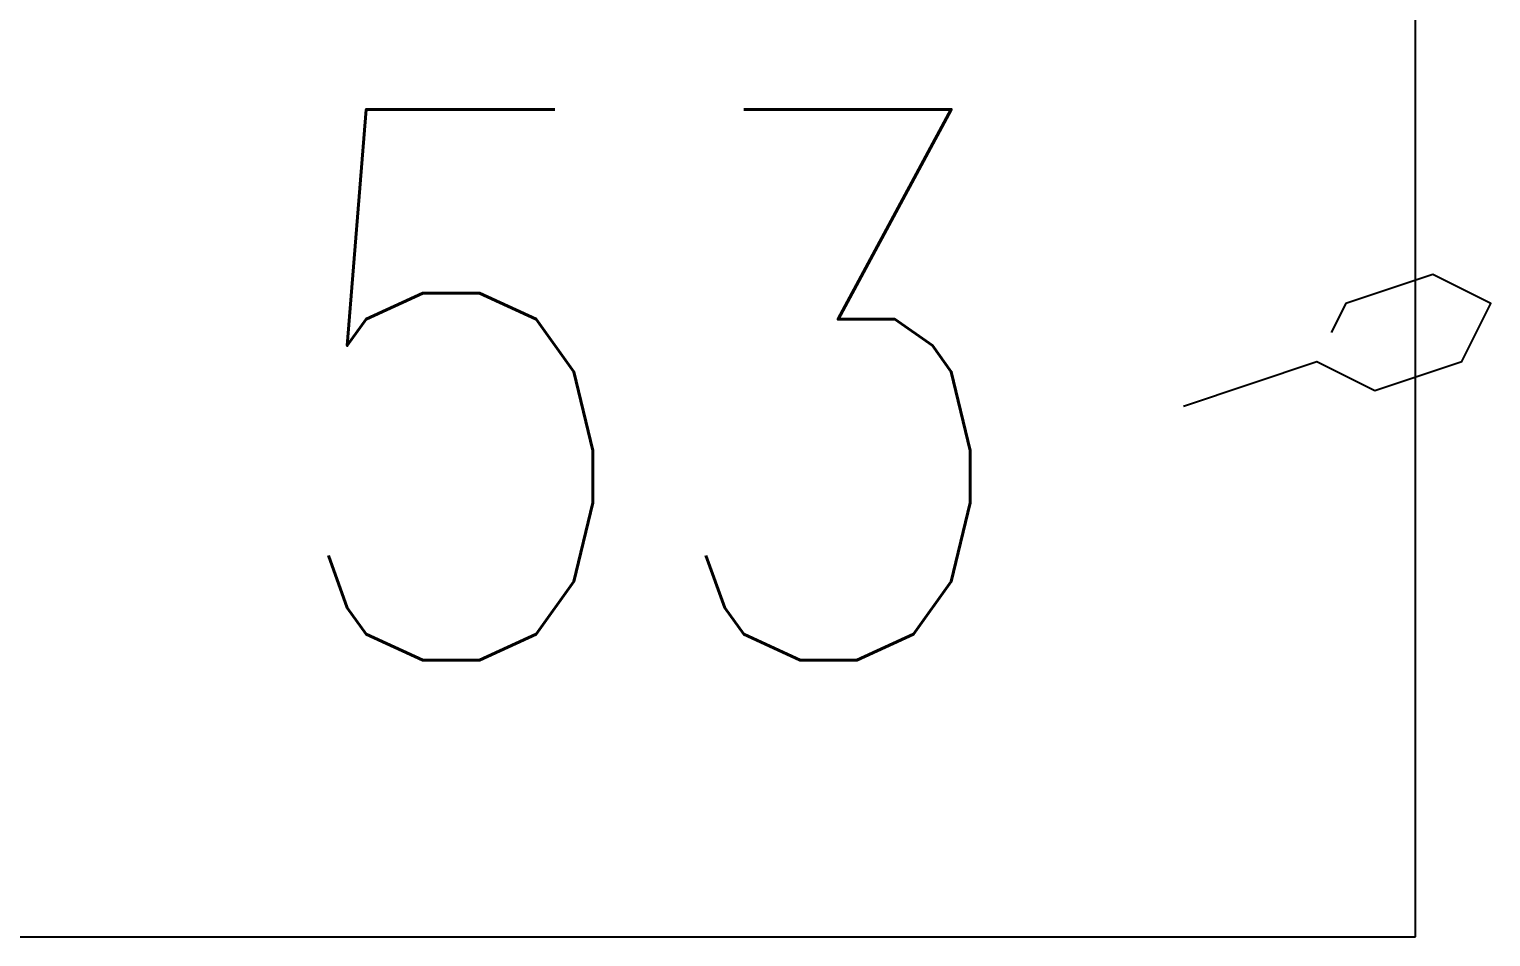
# Model space of a CAD drawing. Header units: inches. Extents: x 18.7 to 39.4, y 4.3 to 20.5.
# Drawn here: x 25.9891 to 26.4869, y 10.239 to 10.5479 of the extents above; entities that cross this region are included whole.
import ezdxf
from ezdxf.enums import TextEntityAlignment as Align

# ---------------------------------------------------------------- set-up
doc = ezdxf.new("R2010")
doc.units = ezdxf.units.IN
doc.header["$MEASUREMENT"] = 0
doc.layers.add('WIREFIXED', color=7, linetype='Continuous')
doc.layers.add('WIRES', color=7, linetype='Continuous')
doc.styles.add('WD', font='romans.shx')

# ---------------------------------------------------------------- blocks, each defined once
blk = doc.blocks.new('WD_WNV')
at = {"style": 'WD', "flags": 1}
for tag, p in [('W01USER', (-0.0625, 0.09375)), ('W02USER', (-0.0625, 0.08594)), ('W03USER', (-0.0625, 0.07812)), ('W04USER', (-0.0625, 0.07031)), ('W05USER', (-0.0625, 0.0625)), ('W06USER', (-0.0625, 0.05469)), ('W07USER', (-0.0625, 0.04688)), ('W08USER', (-0.0625, 0.03906)), ('W09USER', (-0.0625, 0.03125)), ('W10USER', (-0.0625, 0.02344))]:
    blk.add_attdef(tag, text='', height=0.005, dxfattribs=at).set_placement(p, align=Align.CENTER)
at = {"linetype": 'Continuous', "style": 'WD', "width": 0.8}
blk.add_attdef('WIRENO', text='', height=0.125, dxfattribs=at).set_placement((-0.05, 0), align=Align.MIDDLE_RIGHT)

msp = doc.modelspace()

# ---------------------------------------------------------------- linework, layer by layer
at = {"layer": 'WIREFIXED'}
msp.add_lwpolyline([(26.38226, 10.41964), (26.42761, 10.43476), (26.44737, 10.42488), (26.47702, 10.43476), (26.4869, 10.45452), (26.46714, 10.4644), (26.43749, 10.45452), (26.43256, 10.44465)], dxfattribs=at)
at = {"layer": 'WIRES'}
for p, q in [((26.46128, 10.23898), (26.46128, 12.24252)), ((24.70927, 10.23898), (26.46128, 10.23898))]:
    msp.add_line(p, q, dxfattribs=at)

# ---------------------------------------------------------------- block references
at = {"layer": 'WIREFIXED'}
ref = msp.add_blockref('WD_WNV', (26.45726, 10.44464), dxfattribs=dict(at, xscale=1.5, yscale=1.5, zscale=1.5))
ref.add_attrib('WIRENOF', '53', dxfattribs={"linetype": 'Continuous', "height": 0.1875, "style": 'WD', "width": 0.8}).set_placement((26.32889, 10.42685), align=Align.MIDDLE_RIGHT)

doc.saveas('drawing.dxf')
